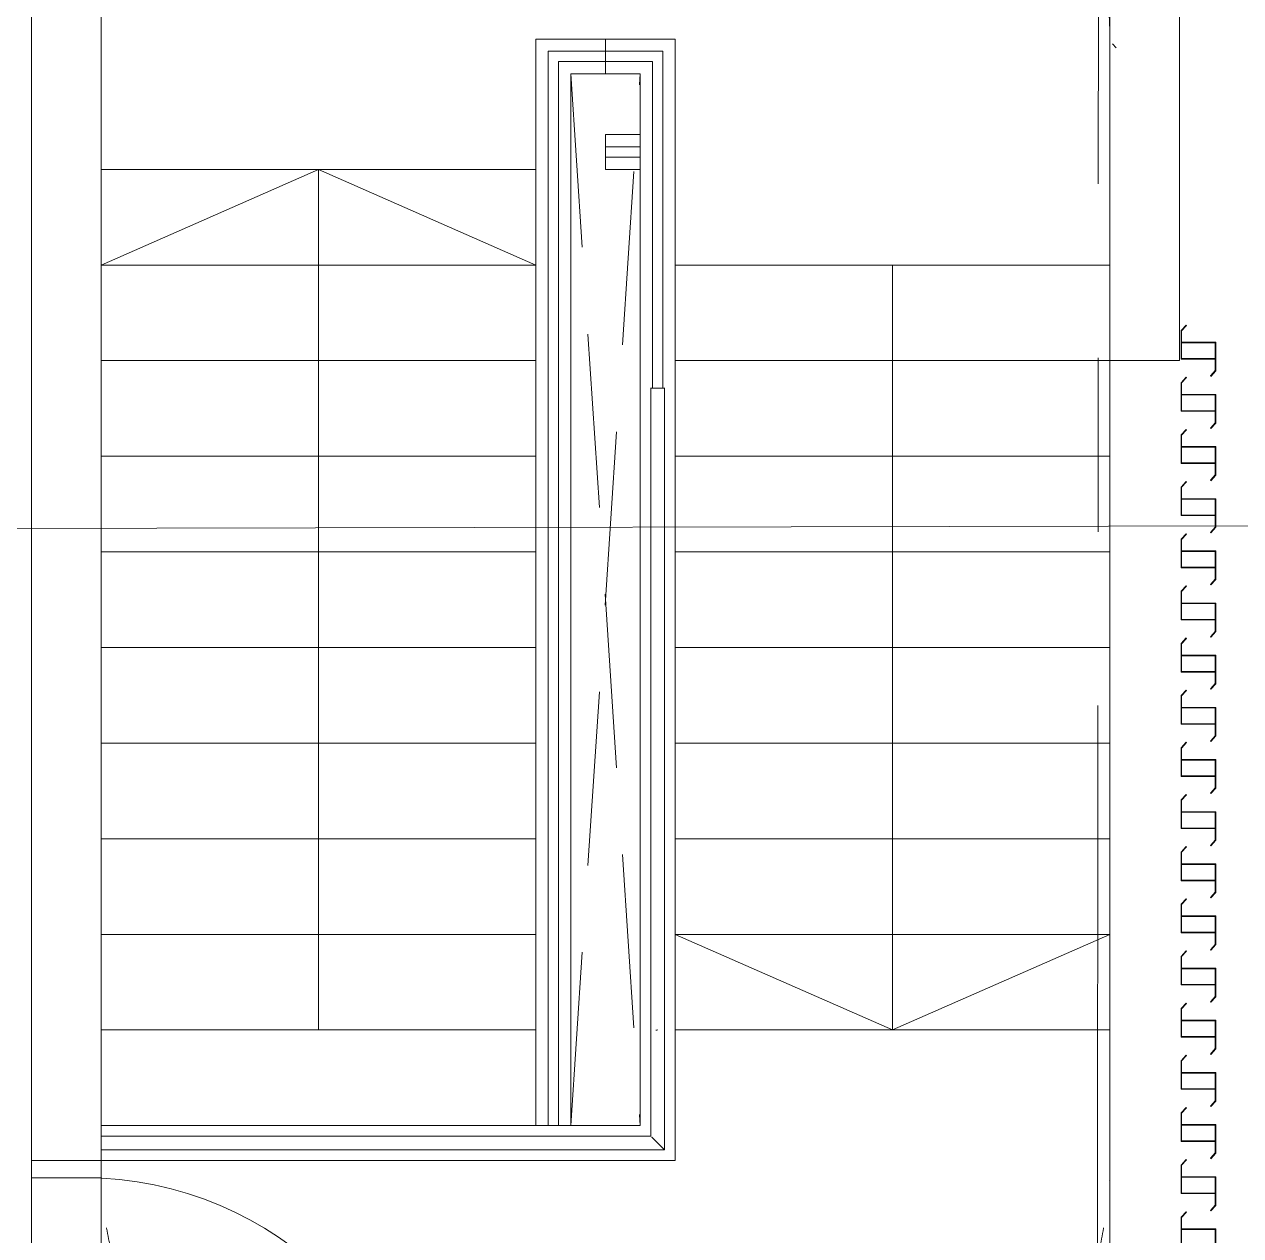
# Model space of a CAD drawing. Header units: millimetres. Extents: x -47219 to 440296, y -79832 to 7189.
# Drawn here: x 53303 to 56800, y -55616 to -52132 of the extents above; entities that cross this region are included whole.
import ezdxf

# ---------------------------------------------------------------- set-up
doc = ezdxf.new("R2010")
doc.units = ezdxf.units.MM
for name, pattern in [('BLK_2 - 3RD STOREY  LOWER ROOF PLAN-archi clean_25 SEPT 2024$0$IDA - Grid Line', [3500, 2000, -500, 500, -500]), ('BLK_2 - 3RD STOREY  LOWER ROOF PLAN-archi clean_25 SEPT 2024$0$IDA - Hidden 2-1', [750, 500, -250]), ('BLK_2 - 3RD STOREY  LOWER ROOF PLAN-archi clean_25 SEPT 2024$0$IDA_Stair Clear', [675, 400, -137.5, 0, -137.5])]:
    doc.linetypes.add(name, pattern=pattern)
for name, color, linetype, lineweight in [('BLK_2 - 3RD STOREY  LOWER ROOF PLAN-archi clean_25 SEPT 2024$0$A-_DETA----_ED-2', 8, 'BLK_2 - 3RD STOREY  LOWER ROOF PLAN-archi clean_25 SEPT 2024$0$IDA_Stair Clear', 9), ('BLK_2 - 3RD STOREY  LOWER ROOF PLAN-archi clean_25 SEPT 2024$0$A-_DETA----_ED-3', 8, 'BLK_2 - 3RD STOREY  LOWER ROOF PLAN-archi clean_25 SEPT 2024$0$IDA - Hidden 2-1', 9), ('BLK_2 - 3RD STOREY  LOWER ROOF PLAN-archi clean_25 SEPT 2024$0$A-_DOOR----_E-1', 8, 'Continuous', 9), ('BLK_2 - 3RD STOREY  LOWER ROOF PLAN-archi clean_25 SEPT 2024$0$A-_GENM----_M', 8, 'Continuous', 9), ('BLK_2 - 3RD STOREY  LOWER ROOF PLAN-archi clean_25 SEPT 2024$0$A-_HANR----_E3', 8, 'Continuous', 9), ('BLK_2 - 3RD STOREY  LOWER ROOF PLAN-archi clean_25 SEPT 2024$0$A-_HANR----_E6', 8, 'Continuous', 9), ('BLK_2 - 3RD STOREY  LOWER ROOF PLAN-archi clean_25 SEPT 2024$0$A-_WALL----_E', 8, 'Continuous', 9), ('BLK_2 - 3RD STOREY  LOWER ROOF PLAN-archi clean_25 SEPT 2024$0$S-_ANOTGRID_E-1', 8, 'BLK_2 - 3RD STOREY  LOWER ROOF PLAN-archi clean_25 SEPT 2024$0$IDA - Grid Line', 9), ('M-_SPRKPIEX_E-', 1, 'Continuous', 30)]:
    doc.layers.add(name, color=color, linetype=linetype, lineweight=lineweight)

# ---------------------------------------------------------------- blocks, each defined once
blk = doc.blocks.new('BLK_2 - 3RD STOREY  LOWER ROOF PLAN-archi clean_25 SEPT 2024$0$IDA - F - Single - Swing - VP - 1100L X 2200H - B2-FMD01 - 1HR-3675337-BLK 2 LOWER ROOF PLAN')
at = {"layer": 'BLK_2 - 3RD STOREY  LOWER ROOF PLAN-archi clean_25 SEPT 2024$0$A-_DOOR----_E-1'}
for p, q in [((500, 1050.8), (450, 1050.8)), ((450, 1050.8), (450, 50.8)), ((500, 50.8), (500, 1050.8)), ((450, 900.8), (500, 900.8)), ((450, 875.8), (500, 875.8)), ((475, 875.8), (475, 775.8)), ((450, 775.8), (500, 775.8)), ((450, 750.8), (500, 750.8)), ((-500, 100), (-550, 100)), ((-550, 100), (-550, -100)), ((-500, -100), (-500, 100)), ((550, 100), (500, 100)), ((500, 100), (500, -100)), ((550, -100), (550, 100)), ((450, 50.8), (500, 50.8)), ((-550, -100), (-500, -100)), ((500, -100), (550, -100))]:
    blk.add_line(p, q, dxfattribs=at)
blk.add_arc((500, 50.8), 1000, 90, 180, dxfattribs=at)
blk = doc.blocks.new('BLK_2 - 3RD STOREY  LOWER ROOF PLAN-archi clean_25 SEPT 2024$0$Railing - Railing-3054693-BLK 2 LOWER ROOF PLAN')
at = {"layer": 'BLK_2 - 3RD STOREY  LOWER ROOF PLAN-archi clean_25 SEPT 2024$0$A-_HANR----_E3'}
for p, q in [((12420.7, -52174.7), (12620.7, -52174.7)), ((12420.7, -52549.7), (12420.7, -52174.7)), ((12620.7, -52174.7), (12620.7, -52274.7)), ((12455.7, -52209.7), (12620.7, -52209.7)), ((12455.7, -52549.7), (12455.7, -52209.7)), ((12455.7, -52209.7), (12620.7, -52209.7)), ((12455.7, -52549.7), (12455.7, -52209.7)), ((12620.7, -52209.7), (12620.7, -52239.7)), ((12620.7, -52209.7), (12620.7, -52239.7)), ((12485.7, -52239.7), (12620.7, -52239.7)), ((12485.7, -52549.7), (12485.7, -52239.7)), ((12485.7, -52239.7), (12620.7, -52239.7)), ((12485.7, -52549.7), (12485.7, -52239.7)), ((12520.7, -52274.7), (12620.7, -52274.7)), ((12520.7, -52549.7), (12520.7, -52274.7)), ((12620.7, -52449.7), (12718.2, -52449.7)), ((12620.7, -52549.7), (12620.7, -52449.7)), ((12820.7, -52449.7), (12820.7, -52549.7)), ((12620.7, -52484.7), (12718.2, -52484.7)), ((12620.7, -52514.7), (12620.7, -52484.7)), ((12620.7, -52484.7), (12718.2, -52484.7)), ((12620.7, -52514.7), (12620.7, -52484.7)), ((12620.7, -52514.7), (12718.2, -52514.7)), ((12620.7, -52514.7), (12718.2, -52514.7)), ((12420.7, -55299.7), (12420.7, -52549.7)), ((12455.7, -55299.7), (12455.7, -52549.7)), ((12455.7, -55299.7), (12455.7, -52549.7)), ((12485.7, -55299.7), (12485.7, -52549.7)), ((12485.7, -55299.7), (12485.7, -52549.7)), ((12520.7, -55299.7), (12520.7, -52549.7)), ((12620.7, -52549.7), (12720.7, -52549.7)), ((12720.7, -52549.7), (12720.7, -55024.7)), ((12820.7, -52549.7), (12820.7, -55024.7)), ((12720.7, -55024.7), (12720.7, -55299.7)), ((12820.7, -55024.7), (12820.7, -55399.7)), ((12718.2, -55299.7), (12520.7, -55299.7)), ((12820.7, -55399.7), (12420.7, -55399.7))]:
    blk.add_line(p, q, dxfattribs=at)
blk = doc.blocks.new('BLK_2 - 3RD STOREY  LOWER ROOF PLAN-archi clean_25 SEPT 2024$0$Railing - Railing-3054869-BLK 2 LOWER ROOF PLAN')
at = {"layer": 'BLK_2 - 3RD STOREY  LOWER ROOF PLAN-archi clean_25 SEPT 2024$0$A-_HANR----_E3'}
for p, q in [((12620.7, -52174.7), (12820.7, -52174.7)), ((12620.7, -52274.7), (12620.7, -52174.7)), ((12820.7, -52174.7), (12820.7, -52549.7)), ((12620.7, -52209.7), (12785.7, -52209.7)), ((12620.7, -52239.7), (12620.7, -52209.7)), ((12620.7, -52209.7), (12785.7, -52209.7)), ((12620.7, -52239.7), (12620.7, -52209.7)), ((12785.7, -52209.7), (12785.7, -52549.7)), ((12785.7, -52209.7), (12785.7, -52549.7)), ((12620.7, -52239.7), (12755.7, -52239.7)), ((12620.7, -52239.7), (12755.7, -52239.7)), ((12755.7, -52239.7), (12755.7, -52549.7)), ((12755.7, -52239.7), (12755.7, -52549.7)), ((12620.7, -52274.7), (12720.7, -52274.7)), ((12720.7, -52274.7), (12720.7, -52549.7)), ((12720.7, -52549.7), (12720.7, -55024.7)), ((12755.7, -52549.7), (12755.7, -53178.7)), ((12755.7, -52549.7), (12755.7, -53178.7)), ((12785.7, -52549.7), (12785.7, -53178.7)), ((12785.7, -52549.7), (12785.7, -53178.7)), ((12820.7, -52549.7), (12820.7, -55024.7)), ((12720.7, -55024.7), (12720.7, -55299.7)), ((12820.7, -55024.7), (12820.7, -55399.7)), ((11170.7, -55399.7), (11170.7, -55299.7)), ((12720.7, -55299.7), (11170.7, -55299.7)), ((11170.7, -55364.7), (11170.7, -55334.7)), ((11170.7, -55364.7), (11170.7, -55334.7)), ((12820.7, -55399.7), (11170.7, -55399.7))]:
    blk.add_line(p, q, dxfattribs=at)
blk = doc.blocks.new('BLK_2 - 3RD STOREY  LOWER ROOF PLAN-archi clean_25 SEPT 2024$0$Top Rail Type - Top Rail_Internal_-3054870-BLK 2 LOWER ROOF PLAN')
at = {"layer": 'BLK_2 - 3RD STOREY  LOWER ROOF PLAN-archi clean_25 SEPT 2024$0$A-_HANR----_E6'}
for p, q in [((12768.6, -53178.4), (12772.8, -53178.4)), ((12750.7, -53215.5), (12750.7, -55030.5)), ((12790.7, -55030.5), (12790.7, -53215.5)), ((12750.7, -55030.5), (12750.7, -55329.7)), ((12790.7, -55369.7), (12790.7, -55030.5)), ((12750.7, -55329.7), (11170.7, -55329.7)), ((11170.7, -55332.3), (11170.7, -55367)), ((11170.7, -55367), (11170.7, -55332.3)), ((11170.7, -55369.7), (12790.7, -55369.7))]:
    blk.add_line(p, q, dxfattribs=at)
blk.add_open_spline([(12765.5, -55024.9), (12767.2, -55024.7), (12769, -55024.7), (12770.7, -55024.7)], degree=3, dxfattribs=at)
for points in [[(12753.4, -55332.3), (12753.8, -55332.8), (12754.6, -55333.5), (12755.7, -55334.6), (12756.9, -55335.8), (12758.5, -55337.5), (12760.3, -55339.3), (12761.9, -55340.8), (12763.1, -55342), (12764.3, -55343.2), (12765.5, -55344.5), (12766.8, -55345.7), (12768.1, -55347), (12769.4, -55348.4), (12770.7, -55349.7), (12772, -55351), (12773.3, -55352.3), (12774.6, -55353.6), (12775.9, -55354.8), (12777.1, -55356.1), (12778.4, -55357.3), (12779.6, -55358.5), (12780.7, -55359.7), (12781.8, -55360.8), (12783.2, -55362.2), (12784.6, -55363.5), (12785.8, -55364.7), (12786.9, -55365.8), (12787.6, -55366.5), (12788, -55367)], [(12788, -55367), (12787.6, -55366.5), (12786.9, -55365.8), (12785.8, -55364.7), (12784.6, -55363.5), (12782.9, -55361.9), (12781.1, -55360), (12779.6, -55358.5), (12778.4, -55357.3), (12777.1, -55356.1), (12775.9, -55354.8), (12774.6, -55353.6), (12773.3, -55352.3), (12772, -55351), (12770.7, -55349.7), (12769.4, -55348.4), (12768.1, -55347), (12766.8, -55345.7), (12765.5, -55344.5), (12764.3, -55343.2), (12763.1, -55342), (12761.9, -55340.8), (12760.7, -55339.7), (12759.6, -55338.5), (12758.2, -55337.1), (12756.9, -55335.8), (12755.7, -55334.6), (12754.6, -55333.5), (12753.8, -55332.8), (12753.4, -55332.3)]]:
    blk.add_open_spline(points, degree=3, knots=[0.1666667, 0.1666667, 0.1666667, 0.1666667, 0.2083333, 0.2291667, 0.25, 0.2916667, 0.3333333, 0.3541667, 0.375, 0.3958333, 0.4166667, 0.4375, 0.4583333, 0.4791667, 0.5, 0.5208333, 0.5416667, 0.5625, 0.5833333, 0.6041667, 0.625, 0.6458333, 0.6666667, 0.6875, 0.7083333, 0.75, 0.7708333, 0.7916667, 0.8333333, 0.8333333, 0.8333333, 0.8333333], dxfattribs=at)
blk = doc.blocks.new('BLK_2 - 3RD STOREY  LOWER ROOF PLAN-archi clean_25 SEPT 2024$0$Top Rail Type - Top Rail_Internal_-V73-BLK 2 LOWER ROOF PLAN')
at = {"layer": 'BLK_2 - 3RD STOREY  LOWER ROOF PLAN-archi clean_25 SEPT 2024$0$A-_HANR----_E6'}
for p, q in [((12750.7, -53178.2), (12750.7, -55024.7)), ((12750.7, -53178.7), (12767.5, -53178.7)), ((12773.9, -53178.7), (12790.7, -53178.7)), ((12790.7, -53178.2), (12790.7, -55024.7)), ((12750.7, -55024.7), (12750.7, -55329.7)), ((12790.7, -55024.7), (12790.7, -55369.7)), ((11170.7, -55369.7), (11170.7, -55329.7)), ((12750.7, -55329.7), (11170.7, -55329.7)), ((12790.7, -55369.7), (11170.7, -55369.7))]:
    blk.add_line(p, q, dxfattribs=at)
blk = doc.blocks.new('BLK_2 - 3RD STOREY  LOWER ROOF PLAN-archi clean_25 SEPT 2024$0$IDA - Stair Turning Space - 1250-2824373-BLK 2 LOWER ROOF PLAN')
at = {"layer": 'BLK_2 - 3RD STOREY  LOWER ROOF PLAN-archi clean_25 SEPT 2024$0$A-_DETA----_ED-2'}
blk.add_line((0, 1250), (400, 1250), dxfattribs=at)
for centre, start, end in [((0, 0), 90, 180), ((400, 0), 0, 90)]:
    blk.add_arc(centre, 1250, start, end, dxfattribs=at)
blk = doc.blocks.new('BLK_2 - 3RD STOREY  LOWER ROOF PLAN-archi clean_25 SEPT 2024$0$IDA - Stair Turning Space - 1250-2861365-BLK 2 LOWER ROOF PLAN')
at = {"layer": 'BLK_2 - 3RD STOREY  LOWER ROOF PLAN-archi clean_25 SEPT 2024$0$A-_DETA----_ED-2'}
blk.add_arc((0, 0), 1250, 90, 180, dxfattribs=at)
blk = doc.blocks.new('BLK_2 - 3RD STOREY  LOWER ROOF PLAN-archi clean_25 SEPT 2024$0$IDA - 2D Void - Line Type_IDA - Hidden 2-1-3117368-BLK 2 LOWER ROOF PLAN')
at = {"layer": 'BLK_2 - 3RD STOREY  LOWER ROOF PLAN-archi clean_25 SEPT 2024$0$A-_DETA----_ED-3'}
for p, q in [((3025, 200), (0, 0)), ((0, 200), (3025, 0))]:
    blk.add_line(p, q, dxfattribs=at)
blk = doc.blocks.new('BLK_2 - 3RD STOREY  LOWER ROOF PLAN-archi clean_25 SEPT 2024$0$trellis family - trellis family-4726013-BLK2 - 2ND STOREY WALL SETTING OUT')
at = {"layer": 'BLK_2 - 3RD STOREY  LOWER ROOF PLAN-archi clean_25 SEPT 2024$0$A-_GENM----_M'}
for p, q in [((14.4, 3600), (0, 3584.2)), ((0, 3584.2), (0, 3502)), ((0, 3584.2), (0, 3584.2)), ((1.5, 3583.6), (15.4, 3599)), ((1.5, 3550.5), (1.5, 3583.6)), ((1.5, 3583.6), (1.5, 3583.6)), ((15.4, 3599), (14.4, 3600)), ((14.4, 3600), (14.4, 3600)), ((15.4, 3599), (15.4, 3599)), ((100, 3550.5), (1.5, 3550.5)), ((1.5, 3550.5), (1.5, 3550.5)), ((1.5, 3548.9), (98.5, 3548.9)), ((1.5, 3503.5), (1.5, 3548.9)), ((1.5, 3548.9), (1.5, 3548.9)), ((98.5, 3548.9), (98.5, 3503.5)), ((98.5, 3548.9), (98.5, 3548.9)), ((100, 3468.3), (100, 3550.5)), ((100, 3550.5), (100, 3550.5)), ((0, 3502), (98.5, 3502)), ((0, 3502), (0, 3502)), ((98.5, 3503.5), (1.5, 3503.5)), ((1.5, 3503.5), (1.5, 3503.5)), ((98.5, 3503.5), (98.5, 3503.5)), ((98.5, 3502), (98.5, 3468.9)), ((98.5, 3502), (98.5, 3502)), ((98.5, 3468.9), (84.5, 3453.5)), ((85.6, 3452.4), (100, 3468.3)), ((98.5, 3468.9), (98.5, 3468.9)), ((100, 3468.3), (100, 3468.3)), ((14.4, 3450), (0, 3434.2)), ((0, 3434.2), (0, 3352)), ((0, 3434.2), (0, 3434.2)), ((1.5, 3433.6), (15.4, 3449)), ((1.5, 3400.5), (1.5, 3433.6)), ((1.5, 3433.6), (1.5, 3433.6)), ((15.4, 3449), (14.4, 3450)), ((14.4, 3450), (14.4, 3450)), ((15.4, 3449), (15.4, 3449)), ((84.5, 3453.5), (85.6, 3452.4)), ((84.5, 3453.5), (84.5, 3453.5)), ((85.6, 3452.4), (85.6, 3452.4)), ((100, 3400.5), (1.5, 3400.5)), ((1.5, 3400.5), (1.5, 3400.5)), ((1.5, 3398.9), (98.5, 3398.9)), ((1.5, 3353.5), (1.5, 3398.9)), ((1.5, 3398.9), (1.5, 3398.9)), ((98.5, 3398.9), (98.5, 3353.5)), ((98.5, 3398.9), (98.5, 3398.9)), ((100, 3318.3), (100, 3400.5)), ((100, 3400.5), (100, 3400.5)), ((0, 3352), (98.5, 3352)), ((0, 3352), (0, 3352)), ((98.5, 3353.5), (1.5, 3353.5)), ((1.5, 3353.5), (1.5, 3353.5)), ((98.5, 3353.5), (98.5, 3353.5)), ((98.5, 3352), (98.5, 3318.9)), ((98.5, 3352), (98.5, 3352)), ((14.4, 3300), (0, 3284.2)), ((1.5, 3283.6), (15.4, 3299)), ((15.4, 3299), (14.4, 3300)), ((14.4, 3300), (14.4, 3300)), ((15.4, 3299), (15.4, 3299)), ((98.5, 3318.9), (84.5, 3303.5)), ((84.5, 3303.5), (85.6, 3302.4)), ((84.5, 3303.5), (84.5, 3303.5)), ((85.6, 3302.4), (100, 3318.3)), ((85.6, 3302.4), (85.6, 3302.4)), ((98.5, 3318.9), (98.5, 3318.9)), ((100, 3318.3), (100, 3318.3)), ((0, 3284.2), (0, 3202)), ((0, 3284.2), (0, 3284.2)), ((1.5, 3250.5), (1.5, 3283.6)), ((1.5, 3283.6), (1.5, 3283.6)), ((100, 3250.5), (1.5, 3250.5)), ((1.5, 3250.5), (1.5, 3250.5)), ((1.5, 3248.9), (98.5, 3248.9)), ((1.5, 3203.5), (1.5, 3248.9)), ((1.5, 3248.9), (1.5, 3248.9)), ((98.5, 3248.9), (98.5, 3203.5)), ((98.5, 3248.9), (98.5, 3248.9)), ((100, 3168.3), (100, 3250.5)), ((100, 3250.5), (100, 3250.5)), ((0, 3202), (98.5, 3202)), ((0, 3202), (0, 3202)), ((98.5, 3203.5), (1.5, 3203.5)), ((1.5, 3203.5), (1.5, 3203.5)), ((98.5, 3203.5), (98.5, 3203.5)), ((98.5, 3202), (98.5, 3168.9)), ((98.5, 3202), (98.5, 3202)), ((14.4, 3150), (0, 3134.2)), ((1.5, 3133.6), (15.4, 3149)), ((15.4, 3149), (14.4, 3150)), ((14.4, 3150), (14.4, 3150)), ((15.4, 3149), (15.4, 3149)), ((98.5, 3168.9), (84.5, 3153.5)), ((84.5, 3153.5), (85.6, 3152.4)), ((84.5, 3153.5), (84.5, 3153.5)), ((85.6, 3152.4), (100, 3168.3)), ((85.6, 3152.4), (85.6, 3152.4)), ((98.5, 3168.9), (98.5, 3168.9)), ((100, 3168.3), (100, 3168.3)), ((0, 3134.2), (0, 3052)), ((0, 3134.2), (0, 3134.2)), ((1.5, 3100.5), (1.5, 3133.6)), ((1.5, 3133.6), (1.5, 3133.6)), ((100, 3100.5), (1.5, 3100.5)), ((1.5, 3100.5), (1.5, 3100.5)), ((1.5, 3098.9), (98.5, 3098.9)), ((1.5, 3053.5), (1.5, 3098.9)), ((1.5, 3098.9), (1.5, 3098.9)), ((98.5, 3098.9), (98.5, 3053.5)), ((98.5, 3098.9), (98.5, 3098.9)), ((100, 3018.3), (100, 3100.5)), ((100, 3100.5), (100, 3100.5)), ((0, 3052), (98.5, 3052)), ((0, 3052), (0, 3052)), ((98.5, 3053.5), (1.5, 3053.5)), ((1.5, 3053.5), (1.5, 3053.5)), ((98.5, 3053.5), (98.5, 3053.5)), ((98.5, 3052), (98.5, 3018.9)), ((98.5, 3052), (98.5, 3052)), ((98.5, 3018.9), (84.5, 3003.5)), ((85.6, 3002.4), (100, 3018.3)), ((98.5, 3018.9), (98.5, 3018.9)), ((100, 3018.3), (100, 3018.3)), ((14.4, 3000), (0, 2984.2)), ((0, 2984.2), (0, 2902)), ((0, 2984.2), (0, 2984.2)), ((1.5, 2983.6), (15.4, 2999)), ((1.5, 2950.5), (1.5, 2983.6)), ((1.5, 2983.6), (1.5, 2983.6)), ((15.4, 2999), (14.4, 3000)), ((14.4, 3000), (14.4, 3000)), ((15.4, 2999), (15.4, 2999)), ((84.5, 3003.5), (85.6, 3002.4)), ((84.5, 3003.5), (84.5, 3003.5)), ((85.6, 3002.4), (85.6, 3002.4)), ((100, 2950.5), (1.5, 2950.5)), ((1.5, 2950.5), (1.5, 2950.5)), ((1.5, 2948.9), (98.5, 2948.9)), ((1.5, 2903.5), (1.5, 2948.9)), ((1.5, 2948.9), (1.5, 2948.9)), ((98.5, 2948.9), (98.5, 2903.5)), ((98.5, 2948.9), (98.5, 2948.9)), ((100, 2868.3), (100, 2950.5)), ((100, 2950.5), (100, 2950.5)), ((98.5, 2903.5), (1.5, 2903.5)), ((1.5, 2903.5), (1.5, 2903.5)), ((98.5, 2903.5), (98.5, 2903.5)), ((0, 2902), (98.5, 2902)), ((0, 2902), (0, 2902)), ((98.5, 2868.9), (84.5, 2853.5)), ((85.6, 2852.4), (100, 2868.3)), ((98.5, 2902), (98.5, 2868.9)), ((98.5, 2902), (98.5, 2902)), ((98.5, 2868.9), (98.5, 2868.9)), ((100, 2868.3), (100, 2868.3)), ((14.4, 2850), (0, 2834.2)), ((0, 2834.2), (0, 2752)), ((0, 2834.2), (0, 2834.2)), ((1.5, 2833.6), (15.4, 2849)), ((1.5, 2800.5), (1.5, 2833.6)), ((1.5, 2833.6), (1.5, 2833.6)), ((15.4, 2849), (14.4, 2850)), ((14.4, 2850), (14.4, 2850)), ((15.4, 2849), (15.4, 2849)), ((84.5, 2853.5), (85.6, 2852.4)), ((84.5, 2853.5), (84.5, 2853.5)), ((85.6, 2852.4), (85.6, 2852.4)), ((100, 2800.5), (1.5, 2800.5)), ((1.5, 2800.5), (1.5, 2800.5)), ((1.5, 2798.9), (98.5, 2798.9)), ((1.5, 2753.5), (1.5, 2798.9)), ((1.5, 2798.9), (1.5, 2798.9)), ((98.5, 2798.9), (98.5, 2753.5)), ((98.5, 2798.9), (98.5, 2798.9)), ((100, 2718.3), (100, 2800.5)), ((100, 2800.5), (100, 2800.5)), ((0, 2752), (98.5, 2752)), ((0, 2752), (0, 2752)), ((98.5, 2753.5), (1.5, 2753.5)), ((1.5, 2753.5), (1.5, 2753.5)), ((98.5, 2753.5), (98.5, 2753.5)), ((98.5, 2752), (98.5, 2718.9)), ((98.5, 2752), (98.5, 2752)), ((14.4, 2700), (0, 2684.2)), ((1.5, 2683.6), (15.4, 2699)), ((15.4, 2699), (14.4, 2700)), ((14.4, 2700), (14.4, 2700)), ((15.4, 2699), (15.4, 2699)), ((98.5, 2718.9), (84.5, 2703.5)), ((84.5, 2703.5), (85.6, 2702.4)), ((84.5, 2703.5), (84.5, 2703.5)), ((85.6, 2702.4), (100, 2718.3)), ((85.6, 2702.4), (85.6, 2702.4)), ((98.5, 2718.9), (98.5, 2718.9)), ((100, 2718.3), (100, 2718.3)), ((0, 2684.2), (0, 2602)), ((0, 2684.2), (0, 2684.2)), ((1.5, 2650.5), (1.5, 2683.6)), ((1.5, 2683.6), (1.5, 2683.6)), ((100, 2650.5), (1.5, 2650.5)), ((1.5, 2650.5), (1.5, 2650.5)), ((1.5, 2648.9), (98.5, 2648.9)), ((1.5, 2603.5), (1.5, 2648.9)), ((1.5, 2648.9), (1.5, 2648.9)), ((98.5, 2648.9), (98.5, 2603.5)), ((98.5, 2648.9), (98.5, 2648.9)), ((100, 2568.3), (100, 2650.5)), ((100, 2650.5), (100, 2650.5)), ((0, 2602), (98.5, 2602)), ((0, 2602), (0, 2602)), ((98.5, 2603.5), (1.5, 2603.5)), ((1.5, 2603.5), (1.5, 2603.5)), ((98.5, 2603.5), (98.5, 2603.5)), ((98.5, 2602), (98.5, 2568.9)), ((98.5, 2602), (98.5, 2602)), ((98.5, 2568.9), (84.5, 2553.5)), ((84.5, 2553.5), (85.6, 2552.4)), ((84.5, 2553.5), (84.5, 2553.5)), ((85.6, 2552.4), (100, 2568.3)), ((98.5, 2568.9), (98.5, 2568.9)), ((100, 2568.3), (100, 2568.3)), ((14.4, 2550), (0, 2534.2)), ((0, 2534.2), (0, 2452)), ((0, 2534.2), (0, 2534.2)), ((1.5, 2533.6), (15.4, 2549)), ((1.5, 2500.5), (1.5, 2533.6)), ((1.5, 2533.6), (1.5, 2533.6)), ((15.4, 2549), (14.4, 2550)), ((14.4, 2550), (14.4, 2550)), ((15.4, 2549), (15.4, 2549)), ((85.6, 2552.4), (85.6, 2552.4)), ((100, 2500.5), (1.5, 2500.5)), ((1.5, 2500.5), (1.5, 2500.5)), ((1.5, 2498.9), (98.5, 2498.9)), ((1.5, 2453.5), (1.5, 2498.9)), ((1.5, 2498.9), (1.5, 2498.9)), ((98.5, 2498.9), (98.5, 2453.5)), ((98.5, 2498.9), (98.5, 2498.9)), ((100, 2418.3), (100, 2500.5)), ((100, 2500.5), (100, 2500.5)), ((0, 2452), (98.5, 2452)), ((0, 2452), (0, 2452)), ((98.5, 2453.5), (1.5, 2453.5)), ((1.5, 2453.5), (1.5, 2453.5)), ((98.5, 2453.5), (98.5, 2453.5)), ((98.5, 2452), (98.5, 2418.9)), ((98.5, 2452), (98.5, 2452)), ((98.5, 2418.9), (84.5, 2403.5)), ((85.6, 2402.4), (100, 2418.3)), ((98.5, 2418.9), (98.5, 2418.9)), ((100, 2418.3), (100, 2418.3)), ((14.4, 2400), (0, 2384.2)), ((0, 2384.2), (0, 2302)), ((0, 2384.2), (0, 2384.2)), ((1.5, 2383.6), (15.4, 2399)), ((1.5, 2350.5), (1.5, 2383.6)), ((1.5, 2383.6), (1.5, 2383.6)), ((15.4, 2399), (14.4, 2400)), ((14.4, 2400), (14.4, 2400)), ((15.4, 2399), (15.4, 2399)), ((84.5, 2403.5), (85.6, 2402.4)), ((84.5, 2403.5), (84.5, 2403.5)), ((85.6, 2402.4), (85.6, 2402.4)), ((100, 2350.5), (1.5, 2350.5)), ((1.5, 2350.5), (1.5, 2350.5)), ((1.5, 2348.9), (98.5, 2348.9)), ((1.5, 2303.5), (1.5, 2348.9)), ((1.5, 2348.9), (1.5, 2348.9)), ((98.5, 2348.9), (98.5, 2303.5)), ((98.5, 2348.9), (98.5, 2348.9)), ((100, 2268.3), (100, 2350.5)), ((100, 2350.5), (100, 2350.5)), ((0, 2302), (98.5, 2302)), ((0, 2302), (0, 2302)), ((98.5, 2303.5), (1.5, 2303.5)), ((1.5, 2303.5), (1.5, 2303.5)), ((98.5, 2303.5), (98.5, 2303.5)), ((98.5, 2302), (98.5, 2268.9)), ((98.5, 2302), (98.5, 2302)), ((14.4, 2250), (0, 2234.2)), ((1.5, 2233.6), (15.4, 2249)), ((15.4, 2249), (14.4, 2250)), ((14.4, 2250), (14.4, 2250)), ((15.4, 2249), (15.4, 2249)), ((98.5, 2268.9), (84.5, 2253.5)), ((84.5, 2253.5), (85.6, 2252.4)), ((84.5, 2253.5), (84.5, 2253.5)), ((85.6, 2252.4), (100, 2268.3)), ((85.6, 2252.4), (85.6, 2252.4)), ((98.5, 2268.9), (98.5, 2268.9)), ((100, 2268.3), (100, 2268.3)), ((0, 2234.2), (0, 2152)), ((0, 2234.2), (0, 2234.2)), ((1.5, 2200.5), (1.5, 2233.6)), ((1.5, 2233.6), (1.5, 2233.6)), ((100, 2200.5), (1.5, 2200.5)), ((1.5, 2200.5), (1.5, 2200.5)), ((1.5, 2198.9), (98.5, 2198.9)), ((1.5, 2153.5), (1.5, 2198.9)), ((1.5, 2198.9), (1.5, 2198.9)), ((98.5, 2198.9), (98.5, 2153.5)), ((98.5, 2198.9), (98.5, 2198.9)), ((100, 2118.3), (100, 2200.5)), ((100, 2200.5), (100, 2200.5)), ((0, 2152), (98.5, 2152)), ((0, 2152), (0, 2152)), ((98.5, 2153.5), (1.5, 2153.5)), ((1.5, 2153.5), (1.5, 2153.5)), ((98.5, 2153.5), (98.5, 2153.5)), ((98.5, 2152), (98.5, 2118.9)), ((98.5, 2152), (98.5, 2152)), ((14.4, 2100), (0, 2084.2)), ((1.5, 2083.6), (15.4, 2099)), ((15.4, 2099), (14.4, 2100)), ((14.4, 2100), (14.4, 2100)), ((15.4, 2099), (15.4, 2099)), ((98.5, 2118.9), (84.5, 2103.5)), ((84.5, 2103.5), (85.6, 2102.4)), ((84.5, 2103.5), (84.5, 2103.5)), ((85.6, 2102.4), (100, 2118.3)), ((85.6, 2102.4), (85.6, 2102.4)), ((98.5, 2118.9), (98.5, 2118.9)), ((100, 2118.3), (100, 2118.3)), ((0, 2084.2), (0, 2002)), ((0, 2084.2), (0, 2084.2)), ((1.5, 2050.5), (1.5, 2083.6)), ((1.5, 2083.6), (1.5, 2083.6)), ((100, 2050.5), (1.5, 2050.5)), ((1.5, 2050.5), (1.5, 2050.5)), ((1.5, 2048.9), (98.5, 2048.9)), ((1.5, 2003.5), (1.5, 2048.9)), ((1.5, 2048.9), (1.5, 2048.9)), ((98.5, 2048.9), (98.5, 2003.5)), ((98.5, 2048.9), (98.5, 2048.9)), ((100, 1968.3), (100, 2050.5)), ((100, 2050.5), (100, 2050.5)), ((0, 2002), (98.5, 2002)), ((0, 2002), (0, 2002)), ((98.5, 2003.5), (1.5, 2003.5)), ((1.5, 2003.5), (1.5, 2003.5)), ((98.5, 2003.5), (98.5, 2003.5)), ((98.5, 2002), (98.5, 1968.9)), ((98.5, 2002), (98.5, 2002)), ((98.5, 1968.9), (84.5, 1953.5)), ((85.6, 1952.4), (100, 1968.3)), ((98.5, 1968.9), (98.5, 1968.9)), ((100, 1968.3), (100, 1968.3)), ((14.4, 1950), (0, 1934.2)), ((0, 1934.2), (0, 1852)), ((0, 1934.2), (0, 1934.2)), ((1.5, 1933.6), (15.4, 1949)), ((1.5, 1900.5), (1.5, 1933.6)), ((1.5, 1933.6), (1.5, 1933.6)), ((15.4, 1949), (14.4, 1950)), ((14.4, 1950), (14.4, 1950)), ((15.4, 1949), (15.4, 1949)), ((84.5, 1953.5), (85.6, 1952.4)), ((84.5, 1953.5), (84.5, 1953.5)), ((85.6, 1952.4), (85.6, 1952.4)), ((100, 1900.5), (1.5, 1900.5)), ((1.5, 1900.5), (1.5, 1900.5)), ((1.5, 1898.9), (98.5, 1898.9)), ((1.5, 1853.5), (1.5, 1898.9)), ((1.5, 1898.9), (1.5, 1898.9)), ((98.5, 1898.9), (98.5, 1853.5)), ((98.5, 1898.9), (98.5, 1898.9)), ((100, 1818.3), (100, 1900.5)), ((100, 1900.5), (100, 1900.5)), ((98.5, 1853.5), (1.5, 1853.5)), ((1.5, 1853.5), (1.5, 1853.5)), ((98.5, 1853.5), (98.5, 1853.5)), ((0, 1852), (98.5, 1852)), ((0, 1852), (0, 1852)), ((98.5, 1818.9), (84.5, 1803.5)), ((98.5, 1852), (98.5, 1818.9)), ((98.5, 1852), (98.5, 1852)), ((98.5, 1818.9), (98.5, 1818.9)), ((14.4, 1800), (0, 1784.2)), ((0, 1784.2), (0, 1702)), ((0, 1784.2), (0, 1784.2)), ((1.5, 1783.6), (15.4, 1799)), ((1.5, 1750.5), (1.5, 1783.6)), ((1.5, 1783.6), (1.5, 1783.6)), ((15.4, 1799), (14.4, 1800)), ((14.4, 1800), (14.4, 1800)), ((15.4, 1799), (15.4, 1799)), ((84.5, 1803.5), (85.6, 1802.4)), ((84.5, 1803.5), (84.5, 1803.5)), ((85.6, 1802.4), (100, 1818.3)), ((85.6, 1802.4), (85.6, 1802.4)), ((100, 1818.3), (100, 1818.3)), ((100, 1750.5), (1.5, 1750.5)), ((1.5, 1750.5), (1.5, 1750.5)), ((1.5, 1748.9), (98.5, 1748.9)), ((1.5, 1703.5), (1.5, 1748.9)), ((1.5, 1748.9), (1.5, 1748.9)), ((98.5, 1748.9), (98.5, 1703.5)), ((98.5, 1748.9), (98.5, 1748.9)), ((100, 1668.3), (100, 1750.5)), ((100, 1750.5), (100, 1750.5)), ((0, 1702), (98.5, 1702)), ((0, 1702), (0, 1702)), ((98.5, 1703.5), (1.5, 1703.5)), ((1.5, 1703.5), (1.5, 1703.5)), ((98.5, 1703.5), (98.5, 1703.5)), ((98.5, 1702), (98.5, 1668.9)), ((98.5, 1702), (98.5, 1702)), ((14.4, 1650), (0, 1634.2)), ((1.5, 1633.6), (15.4, 1649)), ((15.4, 1649), (14.4, 1650)), ((14.4, 1650), (14.4, 1650)), ((15.4, 1649), (15.4, 1649)), ((98.5, 1668.9), (84.5, 1653.5)), ((84.5, 1653.5), (85.6, 1652.4)), ((84.5, 1653.5), (84.5, 1653.5)), ((85.6, 1652.4), (100, 1668.3)), ((85.6, 1652.4), (85.6, 1652.4)), ((98.5, 1668.9), (98.5, 1668.9)), ((100, 1668.3), (100, 1668.3)), ((0, 1634.2), (0, 1552)), ((0, 1634.2), (0, 1634.2)), ((1.5, 1600.5), (1.5, 1633.6)), ((1.5, 1633.6), (1.5, 1633.6)), ((100, 1600.5), (1.5, 1600.5)), ((1.5, 1600.5), (1.5, 1600.5)), ((1.5, 1598.9), (98.5, 1598.9)), ((1.5, 1553.5), (1.5, 1598.9)), ((1.5, 1598.9), (1.5, 1598.9)), ((98.5, 1598.9), (98.5, 1553.5)), ((98.5, 1598.9), (98.5, 1598.9)), ((100, 1518.3), (100, 1600.5)), ((100, 1600.5), (100, 1600.5)), ((0, 1552), (98.5, 1552)), ((0, 1552), (0, 1552)), ((98.5, 1553.5), (1.5, 1553.5)), ((1.5, 1553.5), (1.5, 1553.5)), ((98.5, 1553.5), (98.5, 1553.5)), ((98.5, 1552), (98.5, 1518.9)), ((98.5, 1552), (98.5, 1552)), ((98.5, 1518.9), (84.5, 1503.5)), ((85.6, 1502.4), (100, 1518.3)), ((98.5, 1518.9), (98.5, 1518.9)), ((100, 1518.3), (100, 1518.3)), ((14.4, 1500), (0, 1484.2)), ((0, 1484.2), (0, 1402)), ((0, 1484.2), (0, 1484.2)), ((1.5, 1483.6), (15.4, 1499)), ((1.5, 1450.5), (1.5, 1483.6)), ((1.5, 1483.6), (1.5, 1483.6)), ((15.4, 1499), (14.4, 1500)), ((14.4, 1500), (14.4, 1500)), ((15.4, 1499), (15.4, 1499)), ((84.5, 1503.5), (85.6, 1502.4)), ((84.5, 1503.5), (84.5, 1503.5)), ((85.6, 1502.4), (85.6, 1502.4)), ((100, 1450.5), (1.5, 1450.5)), ((1.5, 1450.5), (1.5, 1450.5)), ((1.5, 1448.9), (98.5, 1448.9)), ((1.5, 1403.5), (1.5, 1448.9)), ((1.5, 1448.9), (1.5, 1448.9)), ((98.5, 1448.9), (98.5, 1403.5)), ((98.5, 1448.9), (98.5, 1448.9)), ((100, 1368.3), (100, 1450.5)), ((100, 1450.5), (100, 1450.5)), ((0, 1402), (98.5, 1402)), ((0, 1402), (0, 1402)), ((98.5, 1403.5), (1.5, 1403.5)), ((1.5, 1403.5), (1.5, 1403.5)), ((98.5, 1403.5), (98.5, 1403.5)), ((98.5, 1402), (98.5, 1368.9)), ((98.5, 1402), (98.5, 1402)), ((98.5, 1368.9), (84.5, 1353.5)), ((85.6, 1352.4), (100, 1368.3)), ((98.5, 1368.9), (98.5, 1368.9)), ((100, 1368.3), (100, 1368.3)), ((14.4, 1350), (0, 1334.2)), ((0, 1334.2), (0, 1252)), ((0, 1334.2), (0, 1334.2)), ((1.5, 1333.6), (15.4, 1349)), ((1.5, 1300.5), (1.5, 1333.6)), ((1.5, 1333.6), (1.5, 1333.6)), ((15.4, 1349), (14.4, 1350)), ((14.4, 1350), (14.4, 1350)), ((15.4, 1349), (15.4, 1349)), ((84.5, 1353.5), (85.6, 1352.4)), ((84.5, 1353.5), (84.5, 1353.5)), ((85.6, 1352.4), (85.6, 1352.4)), ((100, 1300.5), (1.5, 1300.5)), ((1.5, 1300.5), (1.5, 1300.5)), ((1.5, 1298.9), (98.5, 1298.9)), ((1.5, 1253.5), (1.5, 1298.9)), ((1.5, 1298.9), (1.5, 1298.9)), ((98.5, 1298.9), (98.5, 1253.5)), ((98.5, 1298.9), (98.5, 1298.9)), ((100, 1218.3), (100, 1300.5)), ((100, 1300.5), (100, 1300.5)), ((0, 1252), (98.5, 1252)), ((0, 1252), (0, 1252)), ((98.5, 1253.5), (1.5, 1253.5)), ((1.5, 1253.5), (1.5, 1253.5)), ((98.5, 1253.5), (98.5, 1253.5)), ((98.5, 1252), (98.5, 1218.9)), ((98.5, 1252), (98.5, 1252)), ((14.4, 1200), (0, 1184.2)), ((1.5, 1183.6), (15.4, 1199)), ((15.4, 1199), (14.4, 1200)), ((14.4, 1200), (14.4, 1200)), ((15.4, 1199), (15.4, 1199)), ((98.5, 1218.9), (84.5, 1203.5)), ((84.5, 1203.5), (85.6, 1202.4)), ((84.5, 1203.5), (84.5, 1203.5)), ((85.6, 1202.4), (100, 1218.3)), ((85.6, 1202.4), (85.6, 1202.4)), ((98.5, 1218.9), (98.5, 1218.9)), ((100, 1218.3), (100, 1218.3)), ((0, 1184.2), (0, 1102)), ((0, 1184.2), (0, 1184.2)), ((1.5, 1150.5), (1.5, 1183.6)), ((1.5, 1183.6), (1.5, 1183.6)), ((100, 1150.5), (1.5, 1150.5)), ((1.5, 1150.5), (1.5, 1150.5)), ((1.5, 1148.9), (98.5, 1148.9)), ((1.5, 1103.5), (1.5, 1148.9)), ((1.5, 1148.9), (1.5, 1148.9)), ((98.5, 1148.9), (98.5, 1103.5)), ((98.5, 1148.9), (98.5, 1148.9)), ((100, 1068.3), (100, 1150.5)), ((100, 1150.5), (100, 1150.5)), ((0, 1102), (98.5, 1102)), ((0, 1102), (0, 1102)), ((98.5, 1103.5), (1.5, 1103.5)), ((1.5, 1103.5), (1.5, 1103.5)), ((98.5, 1103.5), (98.5, 1103.5)), ((98.5, 1102), (98.5, 1068.9)), ((98.5, 1102), (98.5, 1102)), ((14.4, 1050), (0, 1034.2)), ((15.4, 1049), (14.4, 1050)), ((14.4, 1050), (14.4, 1050)), ((98.5, 1068.9), (84.5, 1053.5)), ((84.5, 1053.5), (85.6, 1052.4)), ((84.5, 1053.5), (84.5, 1053.5)), ((85.6, 1052.4), (100, 1068.3)), ((85.6, 1052.4), (85.6, 1052.4)), ((98.5, 1068.9), (98.5, 1068.9)), ((100, 1068.3), (100, 1068.3)), ((0, 1034.2), (0, 952)), ((0, 1034.2), (0, 1034.2)), ((1.5, 1033.6), (15.4, 1049)), ((1.5, 1000.5), (1.5, 1033.6)), ((1.5, 1033.6), (1.5, 1033.6)), ((15.4, 1049), (15.4, 1049)), ((100, 1000.5), (1.5, 1000.5)), ((1.5, 1000.5), (1.5, 1000.5)), ((1.5, 998.9), (98.5, 998.9)), ((1.5, 953.5), (1.5, 998.9)), ((1.5, 998.9), (1.5, 998.9)), ((98.5, 998.9), (98.5, 953.5)), ((98.5, 998.9), (98.5, 998.9)), ((100, 918.3), (100, 1000.5)), ((100, 1000.5), (100, 1000.5))]:
    blk.add_line(p, q, dxfattribs=at)
blk = doc.blocks.new('BLK_2 - 3RD STOREY  LOWER ROOF PLAN-archi clean_25 SEPT 2024')
at = {"layer": 'BLK_2 - 3RD STOREY  LOWER ROOF PLAN-archi clean_25 SEPT 2024$0$A-_WALL----_E'}
h = blk.add_hatch(dxfattribs=at)
h.set_pattern_fill('FP_3', color=256, style=0, pattern_type=2)
h.set_pattern_definition([(0, (42341.6, 0), (635, 635), [79.375, -555.625]), (90, (42341.6, 0), (-635, 635), [79.375, -555.625]), (135, (42420.97, 0), (-635.0003, 0), [112.253, -785.772]), (0, (42421, 357.2), (635, 635), [79.375, -555.625]), (45, (42460.66, 317.5), (0, 635.0003), [56.127, -841.899]), (135, (42460.66, 317.5), (-635.0003, 0), [56.127, -841.899]), (0, (42659.1, 515.94), (635, 635), [112.253, -522.747]), (45, (42659.1, 515.94), (0, 635.0003), [79.375, -818.651]), (135, (42771.35, 515.94), (-635.0003, 0), [79.375, -818.651]), (90, (42778.16, 158.75), (-635, 635), [79.375, -555.625]), (45, (42778.16, 158.75), (0, 635.0003), [56.127, -841.899]), (135, (42817.84, 198.44), (-635.0003, 0), [56.127, -841.899]), (0, (42421, 158.75), (635, 635), [39.687, -531.812]), (0, (42897.2, 317.5), (635, 635), [39.687, -531.812]), (90, (42698.8, 396.9), (-635, 635), [39.687, -531.812]), (135, (42778.16, 39.7), (-635.0003, 0), [56.127, -841.899]), (135, (42500.34, 476.25), (-635.0003, 0), [56.127, -841.899]), (45, (42639.25, 208.36), (0, 635.0003), [56.127, -841.899]), (90, (42559.9, 79.4), (-635, 635), [9.922, -625.078]), (90, (42589.64, 347.27), (-635, 635), [9.922, -625.078]), (90, (42887.3, 456.4), (-635, 635), [9.922, -625.078]), (90, (42897.2, 119.06), (-635, 635), [9.922, -625.078])])
h.paths.add_polyline_path([(-74893.8, -94927.4), (-74694.8, -94927.4), (-74694.8, -92142.4), (-74894.8, -92142.4), (-74894.8, -94927.4)])
for p, q in [((-77994.8, -99627.4), (-77994.8, -91942.4)), ((-77994.8, -92142.4), (-77994.8, -98127.4)), ((-77794.8, -98127.4), (-77794.8, -92142.4)), ((-77794.8, -92142.4), (-77794.8, -95277.4)), ((-74894.8, -99227.4), (-74894.8, -92142.4)), ((-74894.8, -92142.4), (-74894.8, -94927.4)), ((-74694.8, -92142.4), (-74694.8, -95827.4)), ((-76544.8, -94902.4), (-76144.8, -94902.4)), ((-76544.8, -95277.4), (-76544.8, -94902.4)), ((-76144.8, -94902.4), (-76144.8, -95552.4)), ((-77794.8, -95277.4), (-76544.8, -95277.4)), ((-77794.8, -95552.4), (-77794.8, -95277.4)), ((-77169.8, -95277.4), (-77794.8, -95552.4)), ((-77169.8, -95552.4), (-77169.8, -95277.4)), ((-77169.8, -95277.4), (-76544.8, -95552.4)), ((-76544.8, -95552.4), (-76544.8, -95277.4)), ((-77794.8, -95827.4), (-77794.8, -95552.4)), ((-77794.8, -95552.4), (-76544.8, -95552.4)), ((-77169.8, -95827.4), (-77169.8, -95552.4)), ((-76544.8, -95827.4), (-76544.8, -95552.4)), ((-74894.8, -95552.4), (-76144.8, -95552.4)), ((-74894.8, -95552.4), (-76144.8, -95552.4)), ((-76144.8, -95552.4), (-76144.8, -95827.4)), ((-76144.8, -95552.4), (-76144.8, -95827.4)), ((-75519.8, -95552.4), (-75519.8, -95827.4)), ((-77794.8, -96102.4), (-77794.8, -95827.4)), ((-77794.8, -95827.4), (-76544.8, -95827.4)), ((-77169.8, -96102.4), (-77169.8, -95827.4)), ((-76544.8, -96102.4), (-76544.8, -95827.4)), ((-76144.8, -95827.4), (-76144.8, -96102.4)), ((-76144.8, -95827.4), (-76144.8, -96102.4)), ((-74894.8, -95827.4), (-76144.8, -95827.4)), ((-74894.8, -95827.4), (-76144.8, -95827.4)), ((-75519.8, -95827.4), (-75519.8, -96102.4)), ((-74894.8, -95827.4), (-74694.8, -95827.4)), ((-77794.8, -96377.4), (-77794.8, -96102.4)), ((-77794.8, -96102.4), (-76544.8, -96102.4)), ((-77169.8, -96377.4), (-77169.8, -96102.4)), ((-76544.8, -96377.4), (-76544.8, -96102.4)), ((-76144.8, -96102.4), (-76144.8, -96377.4)), ((-76144.8, -96102.4), (-76144.8, -96377.4)), ((-74894.8, -96102.4), (-76144.8, -96102.4)), ((-74894.8, -96102.4), (-76144.8, -96102.4)), ((-75519.8, -96102.4), (-75519.8, -96377.4)), ((-99116.9, -96352.4), (-59522.1, -96272.6)), ((-77794.8, -96652.4), (-77794.8, -96377.4)), ((-77794.8, -96377.4), (-76544.8, -96377.4)), ((-77169.8, -96652.4), (-77169.8, -96377.4)), ((-76544.8, -96652.4), (-76544.8, -96377.4)), ((-76144.8, -96377.4), (-76144.8, -96652.4)), ((-76144.8, -96377.4), (-76144.8, -96652.4)), ((-74894.8, -96377.4), (-76144.8, -96377.4)), ((-74894.8, -96377.4), (-76144.8, -96377.4)), ((-75519.8, -96377.4), (-75519.8, -96652.4)), ((-77794.8, -96927.4), (-77794.8, -96652.4)), ((-77794.8, -96652.4), (-76544.8, -96652.4)), ((-77169.8, -96927.4), (-77169.8, -96652.4)), ((-76544.8, -96927.4), (-76544.8, -96652.4)), ((-76144.8, -96652.4), (-76144.8, -96927.4)), ((-76144.8, -96652.4), (-76144.8, -96927.4)), ((-74894.8, -96652.4), (-76144.8, -96652.4)), ((-74894.8, -96652.4), (-76144.8, -96652.4)), ((-75519.8, -96652.4), (-75519.8, -96927.4)), ((-77794.8, -97202.4), (-77794.8, -96927.4)), ((-77794.8, -96927.4), (-76544.8, -96927.4)), ((-77169.8, -97202.4), (-77169.8, -96927.4)), ((-76544.8, -97202.4), (-76544.8, -96927.4)), ((-76144.8, -96927.4), (-76144.8, -97202.4)), ((-76144.8, -96927.4), (-76144.8, -97202.4)), ((-74894.8, -96927.4), (-76144.8, -96927.4)), ((-74894.8, -96927.4), (-76144.8, -96927.4)), ((-75519.8, -96927.4), (-75519.8, -97202.4)), ((-77794.8, -97477.4), (-77794.8, -97202.4)), ((-77794.8, -97202.4), (-76544.8, -97202.4)), ((-77169.8, -97477.4), (-77169.8, -97202.4)), ((-76544.8, -97477.4), (-76544.8, -97202.4)), ((-76144.8, -97202.4), (-76144.8, -97477.4)), ((-76144.8, -97202.4), (-76144.8, -97477.4)), ((-74894.8, -97202.4), (-76144.8, -97202.4)), ((-74894.8, -97202.4), (-76144.8, -97202.4)), ((-75519.8, -97202.4), (-75519.8, -97477.4)), ((-77794.8, -97752.4), (-77794.8, -97477.4)), ((-77794.8, -97477.4), (-76544.8, -97477.4)), ((-77169.8, -97752.4), (-77169.8, -97477.4)), ((-76544.8, -97752.4), (-76544.8, -97477.4)), ((-76144.8, -97477.4), (-76144.8, -97752.4)), ((-76144.8, -97477.4), (-76144.8, -97752.4)), ((-74894.8, -97477.4), (-76144.8, -97477.4)), ((-74894.8, -97477.4), (-76144.8, -97477.4)), ((-75519.8, -97752.4), (-76144.8, -97477.4)), ((-75519.8, -97477.4), (-75519.8, -97752.4)), ((-75519.8, -97752.4), (-74894.8, -97477.4)), ((-77794.8, -97752.4), (-77794.8, -99127.4)), ((-77794.8, -97752.4), (-76544.8, -97752.4)), ((-76544.8, -98027.4), (-76544.8, -97752.4)), ((-76144.8, -97752.4), (-76144.8, -98127.4)), ((-76144.8, -97752.4), (-76144.8, -98127.4)), ((-74894.8, -97752.4), (-76144.8, -97752.4)), ((-74894.8, -97752.4), (-76144.8, -97752.4)), ((-77994.8, -98127.4), (-77794.8, -98127.4)), ((-77994.8, -99227.4), (-77994.8, -98127.4)), ((-77994.8, -98127.4), (-77794.8, -98127.4)), ((-76144.8, -98127.4), (-77794.8, -98127.4)), ((-76144.8, -98127.4), (-76544.8, -98127.4))]:
    blk.add_line(p, q, dxfattribs=at)
at = {"layer": 'BLK_2 - 3RD STOREY  LOWER ROOF PLAN-archi clean_25 SEPT 2024$0$S-_ANOTGRID_E-1'}
blk.add_line((-74892.8, -37319.3), (-74944.8, -122559.3), dxfattribs=at)
at = {"layer": 'BLK_2 - 3RD STOREY  LOWER ROOF PLAN-archi clean_25 SEPT 2024$0$A-_WALL----_E'}
for name, p in [('BLK_2 - 3RD STOREY  LOWER ROOF PLAN-archi clean_25 SEPT 2024$0$IDA - Stair Turning Space - 1250-2824373-BLK 2 LOWER ROOF PLAN', (-76544.8, -94902.4)), ('BLK_2 - 3RD STOREY  LOWER ROOF PLAN-archi clean_25 SEPT 2024$0$Railing - Railing-3054869-BLK 2 LOWER ROOF PLAN', (-88965.5, -42727.7)), ('BLK_2 - 3RD STOREY  LOWER ROOF PLAN-archi clean_25 SEPT 2024$0$Railing - Railing-3054693-BLK 2 LOWER ROOF PLAN', (-88965.5, -42727.7)), ('BLK_2 - 3RD STOREY  LOWER ROOF PLAN-archi clean_25 SEPT 2024$0$trellis family - trellis family-4726013-BLK2 - 2ND STOREY WALL SETTING OUT', (-74690.1, -99325)), ('BLK_2 - 3RD STOREY  LOWER ROOF PLAN-archi clean_25 SEPT 2024$0$Top Rail Type - Top Rail_Internal_-V73-BLK 2 LOWER ROOF PLAN', (-88965.5, -42727.7)), ('BLK_2 - 3RD STOREY  LOWER ROOF PLAN-archi clean_25 SEPT 2024$0$Top Rail Type - Top Rail_Internal_-3054870-BLK 2 LOWER ROOF PLAN', (-88965.5, -42727.7))]:
    blk.add_blockref(name, p, dxfattribs=at)
for name, p, rotation in [('BLK_2 - 3RD STOREY  LOWER ROOF PLAN-archi clean_25 SEPT 2024$0$IDA - 2D Void - Line Type_IDA - Hidden 2-1-3117368-BLK 2 LOWER ROOF PLAN', (-76244.8, -98027.4), 90), ('BLK_2 - 3RD STOREY  LOWER ROOF PLAN-archi clean_25 SEPT 2024$0$IDA - F - Single - Swing - VP - 1100L X 2200H - B2-FMD01 - 1HR-3675337-BLK 2 LOWER ROOF PLAN', (-77894.8, -98677.4), 270), ('BLK_2 - 3RD STOREY  LOWER ROOF PLAN-archi clean_25 SEPT 2024$0$IDA - Stair Turning Space - 1250-2861365-BLK 2 LOWER ROOF PLAN', (-76144.8, -98108.5), 180)]:
    blk.add_blockref(name, p, dxfattribs=dict(at, rotation=rotation))
at = {"layer": 'BLK_2 - 3RD STOREY  LOWER ROOF PLAN-archi clean_25 SEPT 2024$0$A-_WALL----_E', "xscale": -1, "rotation": 180}
blk.add_blockref('BLK_2 - 3RD STOREY  LOWER ROOF PLAN-archi clean_25 SEPT 2024$0$IDA - Stair Turning Space - 1250-2861365-BLK 2 LOWER ROOF PLAN', (-76547.3, -98108.5), dxfattribs=at)

msp = doc.modelspace()

# ---------------------------------------------------------------- block references
at = {"layer": 'M-_SPRKPIEX_E-'}
msp.add_blockref('BLK_2 - 3RD STOREY  LOWER ROOF PLAN-archi clean_25 SEPT 2024', (131318.5, 42727.7), dxfattribs=at)

doc.saveas('drawing.dxf')
